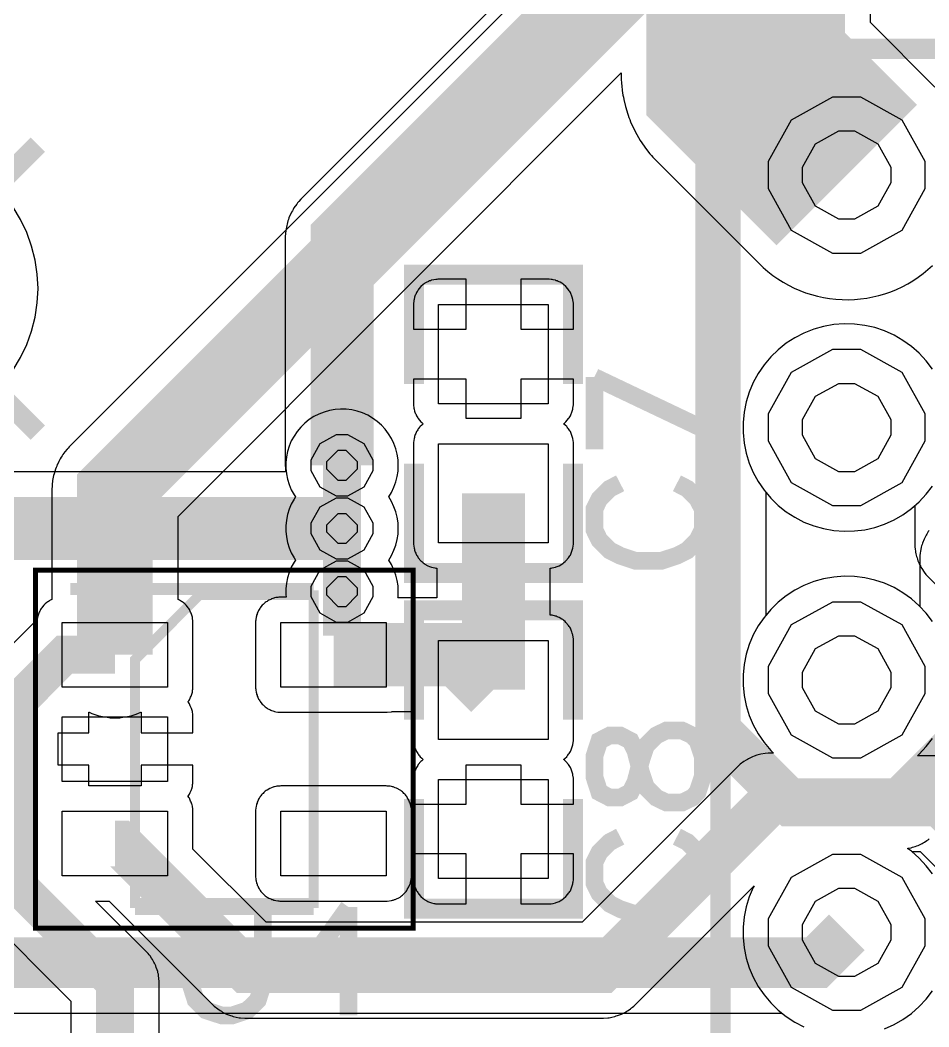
# Model space of a CAD drawing. Extents: x 0 to 5, y 0 to 2.5.
# Drawn here: x 3.9192 to 4.2943, y 0.8048 to 1.2202 of the extents above; entities that cross this region are included whole.
import ezdxf

# ---------------------------------------------------------------- set-up
doc = ezdxf.new("R2010")
doc.units = 0
doc.layers.get('0').update_dxf_attribs({"linetype": 'CONTINUOUS'})

msp = doc.modelspace()

# ---------------------------------------------------------------- linework, layer by layer
at = {"color": 5}
for points, const_width in [([(4.36458, 0.84375), (4.35211, 0.84375), (4.29893, 0.896864), (4.23753, 0.896864), (4.20731, 0.927083), (4.20731, 1.22499), (4.27289, 1.29064), (4.27289, 1.68229), (4.21039, 1.74479)], 0.01875), ([(4.05208, 1.03646), (4.05208, 1.13021), (4.19271, 1.27083), (4.19271, 1.47917), (4.16667, 1.50521), (4.13542, 1.50521)], 0.026042), ([(4.05208, 1.01042), (3.51042, 1.01042), (3.45313, 1.06771), (3.08333, 1.06771), (3.01563, 1.13542), (3.01563, 1.17095), (3.01654, 1.17188)], 0.026042), ([(4.05208, 0.984375), (4.05208, 1.03646)], 0.015625), ([(2.64583, 0.730197), (2.72814, 0.730197), (2.83231, 0.834364), (3.5, 0.834364), (3.53851, 0.795844), (3.61979, 0.795844), (3.65522, 0.831272), (4.24794, 0.831272), (4.26042, 0.84375)], 0.020833)]:
    msp.add_lwpolyline(points, dxfattribs=dict(at, const_width=const_width))
at = {"color": 1}
for points, const_width in [([(4.23893, 1.33241), (4.21875, 1.33241), (4.21875, 1.19792), (4.26042, 1.15625)], 0.082021), ([(3.95833, 0.958333), (3.95833, 1.02626), (4.21875, 1.28668)], 0.03125), ([(3.95833, 0.880425), (3.96024, 0.880425), (4.01247, 0.828125), (4.1594, 0.828125), (4.22917, 0.897894), (4.28228, 0.897894), (4.31044, 0.926053), (4.31044, 0.997939), (4.36458, 1.05208)], 0.01875), ([(4.05208, 1.01042), (4.05208, 1.03125)], 0.015625), ([(4.11458, 0.943847), (4.11458, 1.0249)], 0.026042), ([(4.05208, 0.984375), (4.05208, 1.01042)], 0.015625), ([(4.04856, 0.958333), (4.05208, 0.958333), (4.05208, 0.984375)], 0.015625), ([(4.04856, 0.958333), (4.1001, 0.958333), (4.11458, 0.943847)], 0.026042), ([(3.95833, 0.766764), (3.95833, 0.822917), (3.91667, 0.864583), (3.91667, 0.9375), (3.9375, 0.958333), (3.95833, 0.958333)], 0.015625)]:
    msp.add_lwpolyline(points, dxfattribs=dict(at, const_width=const_width))
at = {"color": 5}
for points in [[(4.16928, 1.28054), (4.03554, 1.14676), (4.03504, 1.14632), (4.03418, 1.14534), (4.03375, 1.1448), (4.03336, 1.14431), (4.03222, 1.14269), (4.0319, 1.14209), (4.03157, 1.14155), (4.03125, 1.14095), (4.03017, 1.13856), (4.02994, 1.13797), (4.02974, 1.13732), (4.02957, 1.13672), (4.02908, 1.13477), (4.02886, 1.13346), (4.02865, 1.13086), (4.02865, 1.03646), (4.02869, 1.03527), (4.02875, 1.03413), (4.02881, 1.03385), (3.52013, 1.03385)], [(3.91624, 1.0759), (3.91932, 1.08095), (3.92188, 1.08632), (3.92393, 1.09185), (3.9254, 1.0976), (3.92626, 1.10352), (3.9266, 1.10943), (3.92626, 1.11534), (3.9254, 1.1212), (3.92393, 1.12695), (3.92188, 1.13254), (3.91932, 1.13791), (3.91624, 1.14296)], [(4.29579, 0.97206), (4.29318, 0.975424), (4.29031, 0.978569), (4.28711, 0.981392), (4.28364, 0.983886), (4.27994, 0.986003), (4.27604, 0.987793), (4.27203, 0.98915), (4.26785, 0.990072), (4.26361, 0.990614), (4.25933, 0.990722), (4.2551, 0.990397), (4.25087, 0.989637), (4.24681, 0.988499), (4.24278, 0.986925), (4.23899, 0.984972), (4.2354, 0.982693), (4.2321, 0.980035), (4.22906, 0.977051), (4.22711, 0.974718), (4.22711, 1.02528), (4.22906, 1.02295), (4.2321, 1.01997), (4.2354, 1.01731), (4.23899, 1.01503), (4.24278, 1.01307), (4.24681, 1.0115), (4.25087, 1.01036), (4.2551, 1.0096), (4.25933, 1.00928), (4.26361, 1.00939), (4.26785, 1.00993), (4.27203, 1.01085), (4.27604, 1.01221), (4.27994, 1.014), (4.28364, 1.01611), (4.28711, 1.01861), (4.28851, 1.01986), (4.28851, 1.00418), (4.28857, 1.00358), (4.28857, 1.00298), (4.28868, 1.00179), (4.28879, 1.00119), (4.28885, 1.0006), (4.28901, 1), (4.28911, 0.999403), (4.28928, 0.998861), (4.28944, 0.998264), (4.28961, 0.997721), (4.28982, 0.997125), (4.29004, 0.996582), (4.29031, 0.996039), (4.29053, 0.995497), (4.29081, 0.994954), (4.29107, 0.994467), (4.29139, 0.993924), (4.29237, 0.992458), (4.29313, 0.991482), (4.29351, 0.991049), (4.29394, 0.990614), (4.29432, 0.990181), (4.32379, 0.960721)], [(4.29953, 0.916667), (4.28961, 0.916667), (4.29031, 0.917264), (4.29318, 0.92041), (4.29579, 0.923774)], [(4.29579, 0.867893), (4.29318, 0.871257), (4.29031, 0.874403), (4.28728, 0.877061), (4.29075, 0.877061), (4.32183, 0.846029)], [(4.27604, 0.803874), (4.27994, 0.805664), (4.28364, 0.807781), (4.28711, 0.810275), (4.29031, 0.813097), (4.29318, 0.816243), (4.29579, 0.819607)], [(3.71386, 0.810439), (4.23361, 0.810439), (4.2354, 0.808974), (4.23899, 0.806694), (4.24278, 0.804742)]]:
    msp.add_lwpolyline(points, dxfattribs=at)
at = {"color": 1}
for points in [[(4.16732, 1.27203), (3.93946, 1.04416), (3.93896, 1.04362), (3.93853, 1.04313), (3.93767, 1.04205), (3.93728, 1.0415), (3.93685, 1.04096), (3.93647, 1.04042), (3.93614, 1.03982), (3.93576, 1.03923), (3.93511, 1.03803), (3.93485, 1.03743), (3.93451, 1.03684), (3.93431, 1.03619), (3.93403, 1.03554), (3.93381, 1.03494), (3.93317, 1.03299), (3.933, 1.03228), (3.93283, 1.03163), (3.93272, 1.03098), (3.93261, 1.03027), (3.93251, 1.02962), (3.93246, 1.02892), (3.93235, 1.02827), (3.93235, 1.02756), (3.93229, 1.02691), (3.93229, 0.981119), (3.93201, 0.981011), (3.93164, 0.980849), (3.93126, 0.980632), (3.93088, 0.98036), (3.93056, 0.980143), (3.93018, 0.979872), (3.92953, 0.979329), (3.92925, 0.979004), (3.92893, 0.978733), (3.92839, 0.978082), (3.92811, 0.977701), (3.9279, 0.977376), (3.92763, 0.976997), (3.92746, 0.976617), (3.92725, 0.976238), (3.92708, 0.975857), (3.92692, 0.975424), (3.92676, 0.975043), (3.9266, 0.97461), (3.92649, 0.974229), (3.92638, 0.973796), (3.92626, 0.972928), (3.92622, 0.972657), (3.92594, 0.972439), (3.92546, 0.97206), (3.92503, 0.971625), (3.92458, 0.971246), (3.90375, 0.950413)], [(4.29676, 1.1926), (4.27018, 1.21924), (4.27018, 1.22846)], [(4.29449, 1.00966), (4.29411, 1.00917), (4.29378, 1.00868), (4.29346, 1.00814), (4.29318, 1.00765), (4.29237, 1.00602), (4.29172, 1.00439), (4.2915, 1.0038), (4.29135, 1.00326), (4.29118, 1.00266), (4.29085, 1.00087), (4.29075, 1.00032), (4.29064, 0.999132), (4.29064, 0.978244), (4.29031, 0.978569), (4.28711, 0.981392), (4.28364, 0.983886), (4.27994, 0.986003), (4.27604, 0.987793), (4.27203, 0.98915), (4.26785, 0.990072), (4.26361, 0.990614), (4.25933, 0.990722), (4.2551, 0.990397), (4.25087, 0.989637), (4.24681, 0.988499), (4.24278, 0.986925), (4.23899, 0.984972), (4.2354, 0.982693), (4.2321, 0.980035), (4.22906, 0.977051), (4.22629, 0.973742), (4.2239, 0.970215), (4.22185, 0.966471), (4.22017, 0.962565), (4.21892, 0.958496), (4.2181, 0.954318), (4.21767, 0.950032), (4.21767, 0.945801), (4.2181, 0.941515), (4.21892, 0.937337), (4.22017, 0.933268), (4.22185, 0.929363), (4.2239, 0.925618), (4.22629, 0.922092), (4.22906, 0.918782), (4.23014, 0.917697), (4.22797, 0.917697), (4.22678, 0.917589), (4.22499, 0.917264), (4.22444, 0.917156), (4.22325, 0.916829), (4.22217, 0.916396), (4.22157, 0.916178), (4.22103, 0.915961), (4.21994, 0.915419), (4.21946, 0.915147), (4.21892, 0.914876), (4.21793, 0.914225), (4.21744, 0.913846), (4.21696, 0.913519), (4.21647, 0.91314), (4.21604, 0.912706), (4.2156, 0.912326), (4.21517, 0.911893), (4.15115, 0.847928), (4.02072, 0.847928), (3.9905, 0.878147), (3.9905, 0.893772), (3.99046, 0.894151), (3.99046, 0.894586), (3.99029, 0.895887), (3.99018, 0.896322), (3.99007, 0.896701), (3.9899, 0.897136), (3.98975, 0.897515), (3.98958, 0.897949), (3.98942, 0.898329), (3.98921, 0.898708), (3.98904, 0.899089), (3.98876, 0.899468), (3.98856, 0.899794), (3.9885, 0.899903), (3.98856, 0.900011), (3.98876, 0.900336), (3.98904, 0.900717), (3.98921, 0.901096), (3.98942, 0.901476), (3.98975, 0.902235), (3.9899, 0.902669), (3.99007, 0.903049), (3.99029, 0.903917), (3.99035, 0.904351), (3.9904, 0.904731), (3.99046, 0.905165), (3.99046, 0.905599), (3.9905, 0.906033), (3.9905, 0.912706), (3.96918, 0.912706), (3.96918, 0.904189), (3.94749, 0.904189), (3.94749, 0.912706), (3.9349, 0.912706), (3.9349, 0.926053), (3.94749, 0.926053), (3.94749, 0.934571), (3.94764, 0.934571), (3.94883, 0.934082), (3.95003, 0.933649), (3.95128, 0.933268), (3.95253, 0.932943), (3.95383, 0.932671), (3.95508, 0.932508), (3.95638, 0.932346), (3.95768, 0.932292), (3.95899, 0.932292), (3.96029, 0.932346), (3.96158, 0.932508), (3.96283, 0.932671), (3.96414, 0.932943), (3.96539, 0.933268), (3.96664, 0.933649), (3.96783, 0.934082), (3.96903, 0.934571), (3.96918, 0.934571), (3.96918, 0.926053), (3.9905, 0.926053), (3.9905, 0.932726), (3.99046, 0.93316), (3.99046, 0.933539), (3.99029, 0.934842), (3.99018, 0.935275), (3.99007, 0.935656), (3.9899, 0.936089), (3.98975, 0.936469), (3.98958, 0.936903), (3.98942, 0.937283), (3.98921, 0.937663), (3.98904, 0.938043), (3.98876, 0.938422), (3.98856, 0.938747), (3.9885, 0.938857), (3.98856, 0.938965), (3.98876, 0.93929), (3.98904, 0.939671), (3.98921, 0.94005), (3.98942, 0.940429), (3.98958, 0.94081), (3.98975, 0.941243), (3.9899, 0.941624), (3.99007, 0.942057), (3.99018, 0.942437), (3.99029, 0.942871), (3.9904, 0.943739), (3.99046, 0.944119), (3.99046, 0.944553), (3.9905, 0.944988), (3.9905, 0.971679), (3.99046, 0.972114), (3.99046, 0.972547), (3.9904, 0.972928), (3.99029, 0.973796), (3.99018, 0.974229), (3.99007, 0.97461), (3.9899, 0.975043), (3.98975, 0.975424), (3.98958, 0.975857), (3.98942, 0.976238), (3.98921, 0.976617), (3.98904, 0.976997), (3.98876, 0.977376), (3.98856, 0.977701), (3.98828, 0.978082), (3.98774, 0.978733), (3.98742, 0.979004), (3.98714, 0.979329), (3.98649, 0.979872), (3.98611, 0.980143), (3.98579, 0.98036), (3.9854, 0.980632), (3.98503, 0.980849), (3.98465, 0.981011), (3.98438, 0.981119), (3.98438, 1.01541), (4.16732, 1.19841), (4.16732, 1.19694), (4.16737, 1.19602), (4.16749, 1.19407), (4.16754, 1.19314), (4.16775, 1.19119), (4.16792, 1.19027), (4.16803, 1.18929), (4.16824, 1.18837), (4.1684, 1.18739), (4.16906, 1.18462), (4.1696, 1.18278), (4.16992, 1.18186), (4.17019, 1.18093), (4.17051, 1.18001), (4.1709, 1.17914), (4.17122, 1.17822), (4.17199, 1.17649), (4.17372, 1.17301), (4.17518, 1.17057), (4.17681, 1.16813), (4.17736, 1.16737), (4.17914, 1.16509), (4.17979, 1.16439), (4.18039, 1.16363), (4.18169, 1.16222), (4.1824, 1.16157), (4.22407, 1.1199), (4.22592, 1.11811), (4.22786, 1.11643), (4.22987, 1.11485), (4.23199, 1.11339), (4.23415, 1.11203), (4.23639, 1.11079), (4.23867, 1.10965), (4.24104, 1.10862), (4.24343, 1.10769), (4.24588, 1.10693), (4.24837, 1.10628), (4.25087, 1.10574), (4.25336, 1.10531), (4.25592, 1.10503), (4.25851, 1.10487), (4.26107, 1.10482), (4.26361, 1.10493), (4.26617, 1.10514), (4.26872, 1.10552), (4.27121, 1.10596), (4.27371, 1.10655), (4.27621, 1.10731), (4.2786, 1.10813), (4.28097, 1.1091), (4.28331, 1.11019), (4.2856, 1.11138), (4.28776, 1.11268), (4.28993, 1.11415), (4.29199, 1.11567), (4.29394, 1.1173), (4.29585, 1.11898)], [(3.91624, 1.0759), (3.91932, 1.08095), (3.92188, 1.08632), (3.92393, 1.09185), (3.9254, 1.0976), (3.92626, 1.10352), (3.9266, 1.10943), (3.92626, 1.11534), (3.9254, 1.1212), (3.92393, 1.12695), (3.92188, 1.13254), (3.91932, 1.13791), (3.91624, 1.14296)], [(4.29579, 1.07623), (4.29318, 1.07959), (4.29031, 1.08274), (4.28711, 1.08556), (4.28364, 1.08805), (4.27994, 1.09017), (4.27604, 1.09196), (4.27203, 1.09332), (4.26785, 1.09424), (4.26361, 1.09478), (4.25933, 1.09489), (4.2551, 1.09456), (4.25087, 1.0938), (4.24681, 1.09267), (4.24278, 1.09109), (4.23899, 1.08914), (4.2354, 1.08686), (4.2321, 1.0842), (4.22906, 1.08122), (4.22629, 1.07791), (4.2239, 1.07438), (4.22185, 1.07064), (4.22017, 1.06673), (4.21892, 1.06266), (4.2181, 1.05848), (4.21767, 1.0542), (4.21767, 1.04997), (4.2181, 1.04568), (4.21892, 1.0415), (4.22017, 1.03743), (4.22185, 1.03353), (4.2239, 1.02978), (4.22629, 1.02626), (4.22906, 1.02295), (4.2321, 1.01997), (4.2354, 1.01731), (4.23899, 1.01503), (4.24278, 1.01307), (4.24681, 1.0115), (4.25087, 1.01036), (4.2551, 1.0096), (4.25933, 1.00928), (4.25933, 1.00928), (4.26361, 1.00939), (4.26785, 1.00993), (4.27203, 1.01085), (4.27604, 1.01221), (4.27994, 1.014), (4.28364, 1.01611), (4.28711, 1.01861), (4.29031, 1.02143), (4.29318, 1.02458), (4.29579, 1.02794)], [(4.29579, 0.867893), (4.29318, 0.871257), (4.29031, 0.874403), (4.28711, 0.877225), (4.28549, 0.878364), (4.28586, 0.878472), (4.28706, 0.878689), (4.2876, 0.878851), (4.28819, 0.879015), (4.28874, 0.879232), (4.28933, 0.879394), (4.28988, 0.879611), (4.29042, 0.879883), (4.29096, 0.8801), (4.2915, 0.880371), (4.29199, 0.880697), (4.29254, 0.880968), (4.29351, 0.881619), (4.294, 0.881999), (4.29449, 0.882324)], [(3.97657, 0.797635), (3.97657, 0.823514), (3.97635, 0.8259), (3.97624, 0.826497), (3.97607, 0.82704), (3.97597, 0.827636), (3.97581, 0.828233), (3.97537, 0.829318), (3.97515, 0.829915), (3.97493, 0.830458), (3.97467, 0.831), (3.97439, 0.831489), (3.97412, 0.832032), (3.97379, 0.832519), (3.97347, 0.833062), (3.97282, 0.834039), (3.97244, 0.834472), (3.97206, 0.834961), (3.97163, 0.835394), (3.97125, 0.835829), (3.95036, 0.856662), (3.95594, 0.856662), (3.99892, 0.813693), (3.99935, 0.813314), (3.99983, 0.812935), (4.00028, 0.812554), (4.00076, 0.812175), (4.00174, 0.811524), (4.00228, 0.811199), (4.00276, 0.810872), (4.00439, 0.810058), (4.00603, 0.809407), (4.00662, 0.809244), (4.00717, 0.809082), (4.00836, 0.808757), (4.00956, 0.808539), (4.0101, 0.808485), (4.01188, 0.808322), (4.16, 0.808322), (4.16178, 0.808485), (4.16233, 0.808539), (4.16351, 0.808757), (4.16471, 0.809082), (4.16525, 0.809244), (4.16585, 0.809407), (4.16749, 0.810058), (4.16911, 0.810872), (4.1696, 0.811199), (4.17014, 0.811524), (4.17111, 0.812175), (4.1716, 0.812554), (4.17204, 0.812935), (4.17253, 0.813314), (4.17296, 0.813693), (4.17339, 0.814128), (4.22217, 0.862956), (4.22185, 0.862304), (4.22017, 0.858399), (4.21892, 0.854329), (4.2181, 0.850151), (4.21767, 0.845865), (4.21767, 0.841635), (4.2181, 0.837349), (4.21892, 0.833171), (4.22017, 0.829101), (4.22185, 0.825196), (4.2239, 0.821451), (4.22629, 0.817925), (4.22906, 0.814615), (4.2321, 0.811632), (4.2354, 0.808974), (4.23899, 0.806694), (4.24278, 0.804742)], [(3.90375, 0.851671), (3.94011, 0.815375), (3.94011, 0.797635)], [(4.27604, 0.803874), (4.27994, 0.805664), (4.28364, 0.807781), (4.28711, 0.810275), (4.29031, 0.813097), (4.29318, 0.816243), (4.29579, 0.819607)]]:
    msp.add_lwpolyline(points, dxfattribs=at)
at = {"color": 2}
for points, const_width in [([(4.20833, 1.20833), (4.41667, 1.20833), (4.41667, 0.583333), (4.20833, 0.583333), (4.20833, 1.20833)], 0.008333), ([(4.15625, 0.907932), (4.15831, 0.901585), (4.1626, 0.89936), (4.16689, 0.89936), (4.17117, 0.901585), (4.17324, 0.905817), (4.1754, 0.914279), (4.17751, 0.920736), (4.18175, 0.925022), (4.18604, 0.927083), (4.19239, 0.927083), (4.19667, 0.925022), (4.19883, 0.922797), (4.20096, 0.91645), (4.20096, 0.907932), (4.19883, 0.901585), (4.19667, 0.89936), (4.19239, 0.897299), (4.18604, 0.897299), (4.18175, 0.89936), (4.17751, 0.903646), (4.1754, 0.910101), (4.17324, 0.918565), (4.17117, 0.922797), (4.16689, 0.925022), (4.1626, 0.925022), (4.15831, 0.922797), (4.15625, 0.91645), (4.15625, 0.907932)], 0.007292)]:
    msp.add_lwpolyline(points, close=True, dxfattribs=dict(at, const_width=const_width))
at = {"color": 254}
for points in [[(4.29269, 1.15625), (4.29269, 1.15055), (4.28321, 1.13346), (4.26611, 1.12397), (4.26042, 1.12397), (4.25467, 1.12397), (4.23757, 1.13346), (4.22814, 1.15055), (4.22814, 1.15625), (4.22814, 1.162), (4.23757, 1.17909), (4.25467, 1.18853), (4.26042, 1.18853), (4.26611, 1.18853), (4.28321, 1.17909), (4.29269, 1.162), (4.29269, 1.15625)], [(4.29269, 1.05208), (4.29269, 1.04639), (4.28321, 1.0293), (4.26611, 1.0198), (4.26042, 1.0198), (4.25467, 1.0198), (4.23757, 1.0293), (4.22814, 1.04639), (4.22814, 1.05208), (4.22814, 1.05783), (4.23757, 1.07492), (4.25467, 1.08436), (4.26042, 1.08436), (4.26611, 1.08436), (4.28321, 1.07492), (4.29269, 1.05783), (4.29269, 1.05208)], [(4.06478, 1.03646), (4.06478, 1.03423), (4.06104, 1.02751), (4.05431, 1.02376), (4.05208, 1.02376), (4.04981, 1.02376), (4.04308, 1.02751), (4.03939, 1.03423), (4.03939, 1.03646), (4.03939, 1.03874), (4.04308, 1.04546), (4.04981, 1.04915), (4.05208, 1.04915), (4.05431, 1.04915), (4.06104, 1.04546), (4.06478, 1.03874), (4.06478, 1.03646)], [(4.06478, 1.01042), (4.06478, 1.00819), (4.06104, 1.00147), (4.05431, 0.997721), (4.05208, 0.997721), (4.04981, 0.997721), (4.04308, 1.00147), (4.03939, 1.00819), (4.03939, 1.01042), (4.03939, 1.0127), (4.04308, 1.01942), (4.04981, 1.02311), (4.05208, 1.02311), (4.05431, 1.02311), (4.06104, 1.01942), (4.06478, 1.0127), (4.06478, 1.01042)], [(4.06478, 0.984375), (4.06478, 0.98215), (4.06104, 0.975424), (4.05431, 0.971679), (4.05208, 0.971679), (4.04981, 0.971679), (4.04308, 0.975424), (4.03939, 0.98215), (4.03939, 0.984375), (4.03939, 0.986654), (4.04308, 0.993381), (4.04981, 0.997071), (4.05208, 0.997071), (4.05431, 0.997071), (4.06104, 0.993381), (4.06478, 0.986654), (4.06478, 0.984375)], [(4.29269, 0.947917), (4.29269, 0.942219), (4.28321, 0.925131), (4.26611, 0.915636), (4.26042, 0.915636), (4.25467, 0.915636), (4.23757, 0.925131), (4.22814, 0.942219), (4.22814, 0.947917), (4.22814, 0.953668), (4.23757, 0.970757), (4.25467, 0.980197), (4.26042, 0.980197), (4.26611, 0.980197), (4.28321, 0.970757), (4.29269, 0.953668), (4.29269, 0.947917)], [(4.29269, 0.84375), (4.29269, 0.838053), (4.28321, 0.820964), (4.26611, 0.811469), (4.26042, 0.811469), (4.25467, 0.811469), (4.23757, 0.820964), (4.22814, 0.838053), (4.22814, 0.84375), (4.22814, 0.849501), (4.23757, 0.86659), (4.25467, 0.876031), (4.26042, 0.876031), (4.26611, 0.876031), (4.28321, 0.86659), (4.29269, 0.849501), (4.29269, 0.84375)]]:
    msp.add_lwpolyline(points, close=True, dxfattribs=at)
at = {"color": 254, "const_width": 0.008333}
for points in [[(3.80761, 1.16884), (3.92649, 1.04997)], [(3.80761, 1.04997), (3.92649, 1.16884)]]:
    msp.add_lwpolyline(points, dxfattribs=at)
at = {"color": 250}
for points in [[(4.27865, 1.15625), (4.27865, 1.15305), (4.27328, 1.14339), (4.26361, 1.13802), (4.26042, 1.13802), (4.25717, 1.13802), (4.2475, 1.14339), (4.24219, 1.15305), (4.24219, 1.15625), (4.24219, 1.15951), (4.2475, 1.16916), (4.25717, 1.17448), (4.26042, 1.17448), (4.26361, 1.17448), (4.27328, 1.16916), (4.27865, 1.15951), (4.27865, 1.15625)], [(4.27865, 1.05208), (4.27865, 1.04888), (4.27328, 1.03923), (4.26361, 1.03385), (4.26042, 1.03385), (4.25717, 1.03385), (4.2475, 1.03923), (4.24219, 1.04888), (4.24219, 1.05208), (4.24219, 1.05534), (4.2475, 1.065), (4.25717, 1.07031), (4.26042, 1.07031), (4.26361, 1.07031), (4.27328, 1.065), (4.27865, 1.05534), (4.27865, 1.05208)], [(4.05832, 1.03646), (4.05832, 1.03494), (4.0536, 1.03022), (4.05208, 1.03022), (4.05051, 1.03022), (4.04585, 1.03494), (4.04585, 1.03646), (4.04585, 1.03803), (4.05051, 1.0427), (4.05208, 1.0427), (4.0536, 1.0427), (4.05832, 1.03803), (4.05832, 1.03646)], [(4.05832, 1.01042), (4.05832, 1.0089), (4.0536, 1.00418), (4.05208, 1.00418), (4.05051, 1.00418), (4.04585, 1.0089), (4.04585, 1.01042), (4.04585, 1.01199), (4.05051, 1.01666), (4.05208, 1.01666), (4.0536, 1.01666), (4.05832, 1.01199), (4.05832, 1.01042)], [(4.05832, 0.984375), (4.05832, 0.982856), (4.0536, 0.978136), (4.05208, 0.978136), (4.05051, 0.978136), (4.04585, 0.982856), (4.04585, 0.984375), (4.04585, 0.985949), (4.05051, 0.990614), (4.05208, 0.990614), (4.0536, 0.990614), (4.05832, 0.985949), (4.05832, 0.984375)], [(4.27865, 0.947917), (4.27865, 0.944715), (4.27328, 0.935058), (4.26361, 0.929688), (4.26042, 0.929688), (4.25717, 0.929688), (4.2475, 0.935058), (4.24219, 0.944715), (4.24219, 0.947917), (4.24219, 0.951172), (4.2475, 0.960829), (4.25717, 0.966146), (4.26042, 0.966146), (4.26361, 0.966146), (4.27328, 0.960829), (4.27865, 0.951172), (4.27865, 0.947917)], [(4.27865, 0.84375), (4.27865, 0.840549), (4.27328, 0.830892), (4.26361, 0.825521), (4.26042, 0.825521), (4.25717, 0.825521), (4.2475, 0.830892), (4.24219, 0.840549), (4.24219, 0.84375), (4.24219, 0.847006), (4.2475, 0.856662), (4.25717, 0.861979), (4.26042, 0.861979), (4.26361, 0.861979), (4.27328, 0.856662), (4.27865, 0.847006), (4.27865, 0.84375)]]:
    msp.add_lwpolyline(points, close=True, dxfattribs=at)
at = {"color": 2}
for points, const_width in [([(4.08176, 1.06999), (4.08176, 1.11513), (4.1474, 1.11513), (4.1474, 1.06999)], 0.008202), ([(4.15625, 1.07292), (4.20096, 1.05165)], 0.007292), ([(4.15625, 1.04313), (4.15625, 1.07292)], 0.007292), ([(4.08176, 1.03716), (4.08176, 0.992079), (4.1474, 0.992079), (4.1474, 1.03716)], 0.008202), ([(4.16689, 1.02908), (4.1626, 1.02686), (4.15831, 1.02262), (4.15625, 1.01845), (4.15625, 1.00987), (4.15831, 1.00564), (4.1626, 1.00136), (4.16689, 0.999186), (4.17324, 0.997071), (4.18386, 0.997071), (4.19032, 0.999186), (4.19461, 1.00136), (4.19883, 1.00564), (4.20096, 1.00987), (4.20096, 1.01845), (4.19883, 1.02262), (4.19461, 1.02686), (4.19032, 1.02908)], 0.007292), ([(4.04031, 0.985406), (3.93989, 0.985406)], 0.004921), ([(4.1474, 0.931478), (4.1474, 0.976671), (4.08176, 0.976671), (4.08176, 0.931478)], 0.008202), ([(4.1474, 0.898762), (4.1474, 0.853515), (4.08176, 0.853515), (4.08176, 0.898762)], 0.008202), ([(4.16689, 0.883247), (4.1626, 0.881022), (4.15831, 0.87679), (4.15625, 0.872612), (4.15625, 0.86404), (4.15831, 0.85981), (4.1626, 0.855524), (4.16689, 0.853353), (4.17324, 0.851238), (4.18386, 0.851238), (4.19032, 0.853353), (4.19461, 0.855524), (4.19883, 0.85981), (4.20096, 0.86404), (4.20096, 0.872612), (4.19883, 0.87679), (4.19461, 0.881022), (4.19032, 0.883247)], 0.007292), ([(3.98958, 0.854167), (3.98958, 0.822265), (3.99164, 0.81581), (3.99593, 0.811578), (4.00239, 0.809463), (4.00667, 0.809463), (4.01303, 0.811578), (4.01731, 0.81581), (4.01937, 0.822265), (4.01937, 0.854167)], 0.007292), ([(4.05479, 0.854167), (4.03342, 0.824382), (4.06543, 0.824382)], 0.007292), ([(4.05479, 0.854167), (4.05479, 0.809463)], 0.007292), ([(3.96658, 0.853353), (4.04031, 0.853353)], 0.004921)]:
    msp.add_lwpolyline(points, dxfattribs=dict(at, const_width=const_width))
at = {"color": 1}
for points in [[(4.0816, 1.09261), (4.10331, 1.09261), (4.10331, 1.11328), (4.09158, 1.11328), (4.09115, 1.11323), (4.09076, 1.11317), (4.0899, 1.11306), (4.08903, 1.11285), (4.08865, 1.11268), (4.08822, 1.11258), (4.08783, 1.11241), (4.08746, 1.1122), (4.08708, 1.11203), (4.08632, 1.1116), (4.08599, 1.11133), (4.08561, 1.11106), (4.08464, 1.11024), (4.08382, 1.10927), (4.08356, 1.10889), (4.08333, 1.10856), (4.08306, 1.10818), (4.08285, 1.1078), (4.08268, 1.10742), (4.08247, 1.10704), (4.08231, 1.10666), (4.08219, 1.10623), (4.08203, 1.10585), (4.08182, 1.10498), (4.08176, 1.10455), (4.08171, 1.10417), (4.0816, 1.1033), (4.0816, 1.09261)], [(4.12587, 1.09261), (4.14757, 1.09261), (4.14757, 1.1033), (4.14746, 1.10417), (4.1474, 1.10455), (4.14735, 1.10498), (4.14714, 1.10585), (4.14697, 1.10623), (4.14686, 1.10666), (4.14671, 1.10704), (4.14649, 1.10742), (4.14632, 1.1078), (4.14611, 1.10818), (4.14583, 1.10856), (4.14561, 1.10889), (4.14535, 1.10927), (4.14453, 1.11024), (4.14356, 1.11106), (4.14318, 1.11133), (4.14285, 1.1116), (4.14208, 1.11203), (4.14171, 1.1122), (4.14133, 1.11241), (4.14094, 1.11258), (4.14051, 1.11268), (4.14014, 1.11285), (4.13926, 1.11306), (4.13883, 1.11312), (4.13846, 1.11317), (4.13758, 1.11328), (4.12587, 1.11328), (4.12587, 1.09261)], [(4.09196, 1.10281), (4.13721, 1.10281), (4.13721, 1.06185), (4.09196, 1.06185), (4.09196, 1.10281)], [(4.0816, 0.896647), (4.10331, 0.896647), (4.10331, 0.912869), (4.12587, 0.912869), (4.12587, 0.896647), (4.14757, 0.896647), (4.14757, 0.907335), (4.1474, 0.908637), (4.14735, 0.909017), (4.14714, 0.909885), (4.14697, 0.910265), (4.14686, 0.910699), (4.14671, 0.911079), (4.14649, 0.911458), (4.14632, 0.911837), (4.14611, 0.912218), (4.14583, 0.912597), (4.14561, 0.912978), (4.14453, 0.914279), (4.14421, 0.914551), (4.14388, 0.914876), (4.14356, 0.915093), (4.14421, 0.915636), (4.14481, 0.916233), (4.14507, 0.916558), (4.14535, 0.916938), (4.14561, 0.917264), (4.14583, 0.917589), (4.14611, 0.917969), (4.14632, 0.918349), (4.14649, 0.918728), (4.14671, 0.919108), (4.14686, 0.919542), (4.14697, 0.919922), (4.14714, 0.920356), (4.14725, 0.920736), (4.14735, 0.921169), (4.14757, 0.922906), (4.14757, 0.964735), (4.14735, 0.966471), (4.14725, 0.966851), (4.14714, 0.967285), (4.14697, 0.967719), (4.14686, 0.968099), (4.14671, 0.968479), (4.14649, 0.968913), (4.14632, 0.969293), (4.14611, 0.969672), (4.14583, 0.969997), (4.14561, 0.970378), (4.14453, 0.971679), (4.14421, 0.972006), (4.14356, 0.972547), (4.14318, 0.972819), (4.14285, 0.973036), (4.14171, 0.973687), (4.14094, 0.974012), (4.14051, 0.974175), (4.14014, 0.974283), (4.13883, 0.97461), (4.1384, 0.974664), (4.13803, 0.974718), (4.13803, 0.994032), (4.13846, 0.994086), (4.13883, 0.99414), (4.14014, 0.994467), (4.14051, 0.994575), (4.14094, 0.994738), (4.14171, 0.995063), (4.14285, 0.995714), (4.14318, 0.995931), (4.14356, 0.996203), (4.14421, 0.996744), (4.14453, 0.997071), (4.14561, 0.998372), (4.14583, 0.998753), (4.14611, 0.999078), (4.14632, 0.999457), (4.14649, 0.999837), (4.14671, 1.00027), (4.14686, 1.00065), (4.14697, 1.00103), (4.14714, 1.00147), (4.14725, 1.0019), (4.14735, 1.00228), (4.14757, 1.00402), (4.14757, 1.04584), (4.14735, 1.04758), (4.14725, 1.04801), (4.14714, 1.04839), (4.14697, 1.04883), (4.14686, 1.04921), (4.14671, 1.04964), (4.14649, 1.05002), (4.14632, 1.0504), (4.14611, 1.05078), (4.14583, 1.05116), (4.14561, 1.05149), (4.14535, 1.05181), (4.14507, 1.05219), (4.14481, 1.05252), (4.14421, 1.05311), (4.14356, 1.05366), (4.14388, 1.05387), (4.14421, 1.0542), (4.14453, 1.05447), (4.14561, 1.05577), (4.14583, 1.05615), (4.14611, 1.05653), (4.14632, 1.05691), (4.14649, 1.05729), (4.14671, 1.05767), (4.14686, 1.05805), (4.14697, 1.05848), (4.14714, 1.05887), (4.14735, 1.05973), (4.1474, 1.06011), (4.14757, 1.06142), (4.14757, 1.0721), (4.12587, 1.0721), (4.12587, 1.05588), (4.10331, 1.05588), (4.10331, 1.0721), (4.0816, 1.0721), (4.0816, 1.06142), (4.08176, 1.06011), (4.08182, 1.05973), (4.08203, 1.05887), (4.08219, 1.05848), (4.08231, 1.05805), (4.08247, 1.05767), (4.08268, 1.05729), (4.08285, 1.05691), (4.08306, 1.05653), (4.08333, 1.05615), (4.08356, 1.05577), (4.08464, 1.05447), (4.08496, 1.0542), (4.08529, 1.05387), (4.08561, 1.05366), (4.08496, 1.05311), (4.08436, 1.05252), (4.0841, 1.05219), (4.08382, 1.05181), (4.08356, 1.05149), (4.08333, 1.05116), (4.08306, 1.05078), (4.08285, 1.0504), (4.08268, 1.05002), (4.08247, 1.04964), (4.08231, 1.04921), (4.08219, 1.04883), (4.08203, 1.04839), (4.08192, 1.04801), (4.08182, 1.04758), (4.0816, 1.04584), (4.0816, 1.00402), (4.08182, 1.00228), (4.08192, 1.0019), (4.08203, 1.00147), (4.08219, 1.00103), (4.08231, 1.00065), (4.08247, 1.00027), (4.08268, 0.999837), (4.08285, 0.999457), (4.08306, 0.999078), (4.08333, 0.998753), (4.08356, 0.998372), (4.08464, 0.997071), (4.08496, 0.996744), (4.08561, 0.996203), (4.08599, 0.995931), (4.08632, 0.995714), (4.08746, 0.995063), (4.08822, 0.994738), (4.08865, 0.994575), (4.08903, 0.994467), (4.09033, 0.99414), (4.09076, 0.994086), (4.09115, 0.994032), (4.09115, 0.981771), (4.07514, 0.981771), (4.07519, 0.982042), (4.07531, 0.984375), (4.07519, 0.986708), (4.07487, 0.988986), (4.07428, 0.991211), (4.07351, 0.993381), (4.07249, 0.995497), (4.07135, 0.997396), (4.07249, 0.999295), (4.07351, 1.00141), (4.07428, 1.00358), (4.07487, 1.00581), (4.07519, 1.00808), (4.07531, 1.01042), (4.07519, 1.01275), (4.07487, 1.01503), (4.07428, 1.01725), (4.07351, 1.01942), (4.07249, 1.02154), (4.07135, 1.02344), (4.07249, 1.02534), (4.07351, 1.02745), (4.07428, 1.02962), (4.07487, 1.03185), (4.07519, 1.03413), (4.07531, 1.03646), (4.07519, 1.03879), (4.07487, 1.04107), (4.07428, 1.04329), (4.07351, 1.04546), (4.07249, 1.04758), (4.07129, 1.04953), (4.06988, 1.05138), (4.06831, 1.05311), (4.06657, 1.05463), (4.06467, 1.05599), (4.06267, 1.05713), (4.06054, 1.05811), (4.05838, 1.05881), (4.0561, 1.05935), (4.05382, 1.05962), (4.05149, 1.05968), (4.04921, 1.05952), (4.04693, 1.05914), (4.04471, 1.05848), (4.04254, 1.05762), (4.04047, 1.05659), (4.03851, 1.05534), (4.03674, 1.05387), (4.03504, 1.05225), (4.03358, 1.05051), (4.03228, 1.04856), (4.03114, 1.04655), (4.03028, 1.04438), (4.02957, 1.04221), (4.02914, 1.03993), (4.02886, 1.0376), (4.02886, 1.03532), (4.02914, 1.03299), (4.02957, 1.03071), (4.03028, 1.02854), (4.03114, 1.02637), (4.03228, 1.02436), (4.03288, 1.02344), (4.03228, 1.02252), (4.03114, 1.02051), (4.03028, 1.01834), (4.02957, 1.01617), (4.02914, 1.01389), (4.02886, 1.01156), (4.02886, 1.00928), (4.02914, 1.00694), (4.02957, 1.00467), (4.03028, 1.0025), (4.03114, 1.00032), (4.03228, 0.998318), (4.03288, 0.997396), (4.03228, 0.996474), (4.03114, 0.994467), (4.03028, 0.992296), (4.02957, 0.990126), (4.02914, 0.987847), (4.02886, 0.985514), (4.02886, 0.983236), (4.02897, 0.982096), (4.02681, 0.982096), (4.02636, 0.982042), (4.02593, 0.982042), (4.02556, 0.981988), (4.02468, 0.981879), (4.02425, 0.981771), (4.02387, 0.981663), (4.02344, 0.9815), (4.023, 0.981392), (4.02262, 0.981174), (4.02186, 0.980849), (4.02149, 0.980632), (4.02111, 0.98036), (4.02078, 0.980143), (4.0204, 0.979872), (4.01975, 0.979329), (4.01947, 0.979004), (4.01915, 0.978733), (4.01861, 0.978082), (4.01833, 0.977701), (4.01812, 0.977376), (4.01785, 0.976997), (4.01764, 0.976617), (4.01747, 0.976238), (4.01725, 0.975857), (4.01708, 0.975424), (4.01699, 0.975043), (4.01682, 0.97461), (4.01671, 0.974229), (4.0166, 0.973796), (4.0165, 0.972928), (4.01644, 0.972547), (4.01639, 0.972114), (4.01639, 0.944553), (4.01644, 0.944119), (4.0165, 0.943739), (4.0166, 0.942871), (4.01671, 0.942437), (4.01682, 0.942057), (4.01699, 0.941624), (4.01708, 0.941243), (4.01725, 0.94081), (4.01747, 0.940429), (4.01764, 0.94005), (4.01785, 0.939671), (4.01812, 0.93929), (4.01833, 0.938965), (4.01861, 0.938585), (4.01915, 0.937935), (4.01947, 0.937663), (4.01975, 0.937337), (4.0204, 0.936794), (4.02078, 0.936524), (4.02111, 0.936307), (4.02149, 0.936035), (4.02186, 0.935818), (4.02225, 0.935656), (4.02262, 0.935439), (4.023, 0.935275), (4.02344, 0.935167), (4.02387, 0.935004), (4.02425, 0.934896), (4.02468, 0.934788), (4.02556, 0.934679), (4.02593, 0.934625), (4.02636, 0.934571), (4.07069, 0.934571), (4.07243, 0.934788), (4.07281, 0.934896), (4.0816, 0.934896), (4.0816, 0.922906), (4.08182, 0.921169), (4.08192, 0.920736), (4.08203, 0.920356), (4.08219, 0.919922), (4.08231, 0.919542), (4.08247, 0.919108), (4.08268, 0.918728), (4.08285, 0.918349), (4.08306, 0.917969), (4.08333, 0.917589), (4.08356, 0.917264), (4.08382, 0.916938), (4.0841, 0.916558), (4.08436, 0.916233), (4.08496, 0.915636), (4.08561, 0.915093), (4.08529, 0.914876), (4.08496, 0.914551), (4.08464, 0.914279), (4.08356, 0.912978), (4.08333, 0.912597), (4.08306, 0.912218), (4.08285, 0.911837), (4.08268, 0.911458), (4.08247, 0.911079), (4.08231, 0.910699), (4.08219, 0.910265), (4.08203, 0.909885), (4.08182, 0.909017), (4.08176, 0.908637), (4.0816, 0.907335), (4.0816, 0.896647)], [(4.09196, 1.04541), (4.13721, 1.04541), (4.13721, 1.0045), (4.09196, 1.0045), (4.09196, 1.04541)], [(3.93658, 0.971679), (3.98008, 0.971679), (3.98008, 0.944988), (3.93658, 0.944988), (3.93658, 0.971679)], [(4.02675, 0.971679), (4.07032, 0.971679), (4.07032, 0.944988), (4.02675, 0.944988), (4.02675, 0.971679)], [(4.09196, 0.964247), (4.13721, 0.964247), (4.13721, 0.92334), (4.09196, 0.92334), (4.09196, 0.964247)], [(3.93658, 0.932726), (3.98008, 0.932726), (3.98008, 0.906033), (3.93658, 0.906033), (3.93658, 0.932726)], [(4.09196, 0.906901), (4.13721, 0.906901), (4.13721, 0.86594), (4.09196, 0.86594), (4.09196, 0.906901)], [(4.02681, 0.856662), (4.07069, 0.856662), (4.07243, 0.856879), (4.07286, 0.856987), (4.07324, 0.857096), (4.07368, 0.85726), (4.07406, 0.857368), (4.07449, 0.857531), (4.07487, 0.857747), (4.07525, 0.85791), (4.07601, 0.858344), (4.07667, 0.858886), (4.07704, 0.859158), (4.07736, 0.859429), (4.07796, 0.860026), (4.0785, 0.860678), (4.07878, 0.861057), (4.079, 0.861382), (4.07964, 0.862522), (4.07997, 0.863282), (4.08014, 0.863715), (4.08029, 0.864094), (4.0804, 0.864529), (4.08046, 0.864963), (4.08057, 0.865397), (4.08062, 0.865776), (4.08068, 0.866211), (4.08068, 0.866644), (4.08074, 0.867079), (4.08074, 0.893772), (4.08068, 0.894151), (4.08068, 0.894586), (4.08057, 0.895454), (4.08046, 0.895887), (4.0804, 0.896322), (4.08029, 0.896701), (4.08014, 0.897136), (4.07997, 0.897515), (4.07981, 0.897949), (4.07964, 0.898329), (4.079, 0.899468), (4.07878, 0.899794), (4.0785, 0.900119), (4.07824, 0.900499), (4.07796, 0.900825), (4.07764, 0.901096), (4.07736, 0.901421), (4.07704, 0.901693), (4.07667, 0.901964), (4.07633, 0.902235), (4.07601, 0.902453), (4.07487, 0.903103), (4.07449, 0.903267), (4.07406, 0.903429), (4.07368, 0.903592), (4.07324, 0.903754), (4.07286, 0.903863), (4.07243, 0.903917), (4.072, 0.904025), (4.07113, 0.904135), (4.07069, 0.904135), (4.07032, 0.904189), (4.02681, 0.904189), (4.02636, 0.904135), (4.02593, 0.904135), (4.02556, 0.904081), (4.02512, 0.904025), (4.02468, 0.903917), (4.02425, 0.903863), (4.02387, 0.903754), (4.023, 0.903429), (4.02225, 0.903103), (4.02111, 0.902453), (4.02078, 0.902235), (4.0204, 0.901964), (4.01975, 0.901421), (4.01947, 0.901096), (4.01915, 0.900825), (4.01888, 0.900499), (4.01861, 0.900119), (4.01833, 0.899794), (4.01812, 0.899468), (4.01785, 0.899089), (4.01764, 0.898708), (4.01747, 0.898329), (4.01725, 0.897949), (4.01708, 0.897515), (4.01699, 0.897136), (4.01682, 0.896701), (4.01671, 0.896322), (4.0166, 0.895887), (4.01639, 0.894151), (4.01639, 0.866644), (4.0165, 0.865776), (4.01654, 0.865397), (4.0166, 0.864963), (4.01682, 0.864094), (4.01699, 0.863715), (4.01708, 0.863282), (4.01725, 0.862901), (4.01747, 0.862522), (4.01764, 0.862142), (4.01785, 0.861763), (4.01812, 0.861382), (4.01833, 0.861057), (4.01861, 0.860678), (4.01915, 0.860026), (4.01975, 0.859429), (4.0204, 0.858886), (4.02078, 0.858615), (4.02111, 0.858344), (4.02186, 0.85791), (4.02225, 0.857747), (4.02262, 0.857531), (4.023, 0.857368), (4.02344, 0.85726), (4.02387, 0.857096), (4.02425, 0.856987), (4.02468, 0.856879), (4.02556, 0.856771), (4.02593, 0.856717), (4.02636, 0.856662), (4.02681, 0.856662)], [(3.93658, 0.893772), (3.98008, 0.893772), (3.98008, 0.867079), (3.93658, 0.867079), (3.93658, 0.893772)], [(4.02675, 0.893772), (4.07032, 0.893772), (4.07032, 0.867079), (4.02675, 0.867079), (4.02675, 0.893772)], [(4.09201, 0.855469), (4.10331, 0.855469), (4.10331, 0.876139), (4.0816, 0.876139), (4.0816, 0.865451), (4.08171, 0.864583), (4.08176, 0.864204), (4.08182, 0.863769), (4.08203, 0.862901), (4.08219, 0.862522), (4.08231, 0.862088), (4.08247, 0.861708), (4.08268, 0.861328), (4.08285, 0.860949), (4.08306, 0.860568), (4.08333, 0.860189), (4.08356, 0.859864), (4.08382, 0.859483), (4.08464, 0.858507), (4.08561, 0.857693), (4.08599, 0.857422), (4.08632, 0.85715), (4.08708, 0.856717), (4.08746, 0.856554), (4.08783, 0.856338), (4.08822, 0.856174), (4.08865, 0.856065), (4.08903, 0.855903), (4.0899, 0.855686), (4.09033, 0.855632), (4.09071, 0.855578), (4.09158, 0.855469), (4.09201, 0.855469)], [(4.12587, 0.855469), (4.13758, 0.855469), (4.13803, 0.855524), (4.1384, 0.855578), (4.13926, 0.855686), (4.14014, 0.855903), (4.14051, 0.856065), (4.14094, 0.856174), (4.14133, 0.856338), (4.14171, 0.856554), (4.14208, 0.856717), (4.14285, 0.85715), (4.14318, 0.857422), (4.14356, 0.857693), (4.14453, 0.858507), (4.14535, 0.859483), (4.14561, 0.859864), (4.14583, 0.860189), (4.14611, 0.860568), (4.14632, 0.860949), (4.14649, 0.861328), (4.14671, 0.861708), (4.14686, 0.862088), (4.14697, 0.862522), (4.14714, 0.862901), (4.14735, 0.863769), (4.1474, 0.864204), (4.14746, 0.864583), (4.14757, 0.865451), (4.14757, 0.876139), (4.12587, 0.876139), (4.12587, 0.855469)]]:
    msp.add_lwpolyline(points, close=True, dxfattribs=at)
at = {"color": 6, "const_width": 0.00205}
msp.add_lwpolyline([(3.92551, 0.993218), (4.08138, 0.993218), (4.08138, 0.84554), (3.92551, 0.84554), (3.92551, 0.993218)], close=True, dxfattribs=at)
at = {"color": 7, "const_width": 0.004101}
msp.add_lwpolyline([(4.04031, 0.855849), (3.96658, 0.855849), (3.96658, 0.956272), (3.99322, 0.98291), (4.04031, 0.98291), (4.04031, 0.855849)], close=True, dxfattribs=at)

doc.saveas('drawing.dxf')
